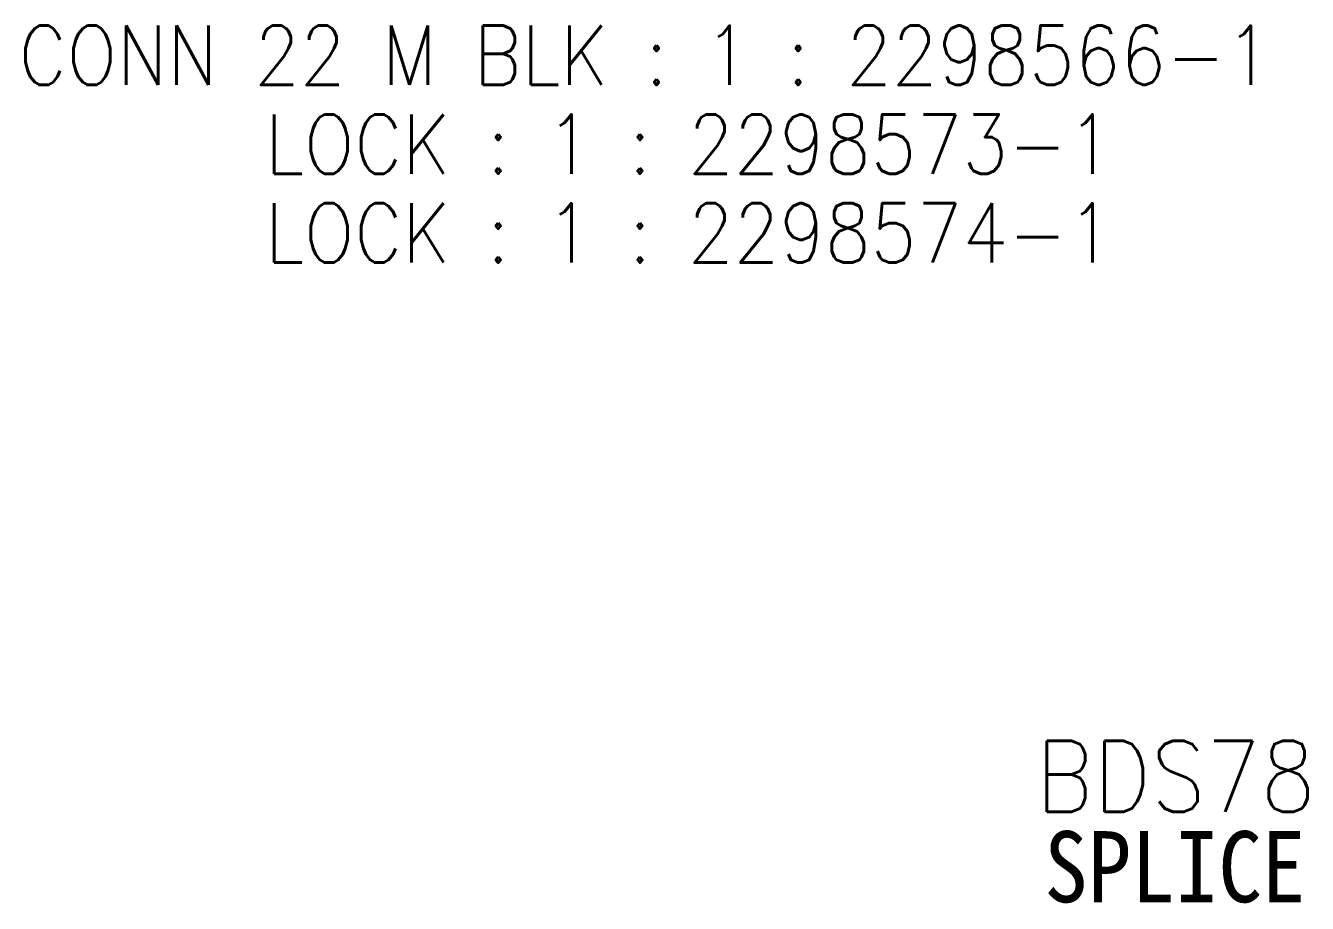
# Model space of a CAD drawing. Header units: inches. Extents: x 47316 to 59086, y 3141 to 11743.
# Drawn here: x 51406.1 to 51460.1, y 6321.7 to 6358.8 of the extents above; entities that cross this region are included whole.
import ezdxf

# ---------------------------------------------------------------- set-up
doc = ezdxf.new("R2010")
doc.units = ezdxf.units.IN
doc.header["$MEASUREMENT"] = 0
doc.styles.get("Standard").update_dxf_attribs({"font": ''})
doc.styles.get('Standard').set_extended_font_data('SimSun')

msp = doc.modelspace()

# ---------------------------------------------------------------- texts
at = {"color": 42, "linetype": 'Continuous', "lineweight": 15, "char_height": 2.5, "attachment_point": 1}
for s, insert, width in [('\\Fromans.shx;\\W0.9000000000;\\T1.0000000000;\\o\\lCONN 22 M BLK : 1 : 2298566-1', (51405.769, 6358.779), 62.46429), ('\\Fromans.shx;\\W0.9000000000;\\T1.0000000000;\\o\\lLOCK : 1 : 2298573-1', (51416.162, 6355.029), 41.89286), ('\\Fromans.shx;\\W0.9000000000;\\T1.0000000000;\\o\\lLOCK : 1 : 2298574-1', (51416.162, 6351.279), 41.89286)]:
    msp.add_mtext(s, dxfattribs=dict(at, insert=insert, width=width))
at = {"color": 6, "linetype": 'Continuous', "lineweight": 20, "char_height": 3, "attachment_point": 1}
for s, insert, width in [('\\Fromans.shx;\\W0.9000000000;\\T1.0000000000;\\o\\lBDS78', (51448.679, 6328.593), 13.11429), ('\\f黑体|b0|i0|c1|p0;\\W0.9000000000;\\T1.0000000000;\\o\\lSPLICE', (51449.033, 6324.776), 11.64944)]:
    msp.add_mtext(s, dxfattribs=dict(at, insert=insert, width=width))

doc.saveas('drawing.dxf')
